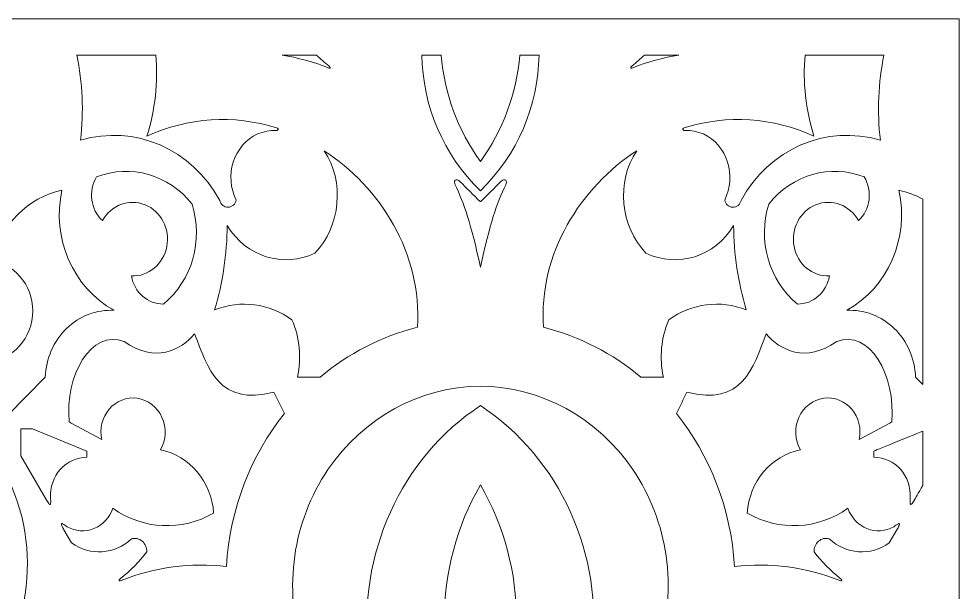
# Model space of a CAD drawing. Header units: centimetres. Extents: x -28.8 to 28.7, y -22.5 to 22.5.
# Drawn here: x 10.65 to 28.75, y 11.45 to 22.5 of the extents above; entities that cross this region are included whole.
import ezdxf

# ---------------------------------------------------------------- set-up
doc = ezdxf.new("R2010")
doc.units = ezdxf.units.CM
doc.header["$MEASUREMENT"] = 0
doc.layers.add('Livello 1', color=7, linetype='Continuous')

msp = doc.modelspace()

# ---------------------------------------------------------------- linework, layer by layer
at = {"layer": 'Livello 1', "color": 2, "lineweight": 9}
msp.add_lwpolyline([(-28.75001, -22.5), (28.74999, -22.5), (28.74999, 22.5), (-28.75001, 22.5), (-28.75001, -22.5)], close=True, dxfattribs=at)
at = {"layer": 'Livello 1', "color": 242, "lineweight": 9}
for points, knots in [([(13.28343, 21.79999), (13.28343, 21.79999), (11.76377, 21.8), (11.76377, 21.8), (11.76377, 21.8), (11.87245, 21.27059), (11.899, 20.71746), (11.83408, 20.16121), (11.83408, 20.16121), (12.87441, 20.47168), (13.98109, 19.99224), (14.51523, 18.99966), (14.51523, 18.99966), (14.53335, 18.92178), (14.60039, 18.86773), (14.67633, 18.8698), (14.67633, 18.8698), (14.75228, 18.87188), (14.81657, 18.92953), (14.83084, 19.00832), (14.83084, 19.00832), (14.7176, 19.23346), (14.69725, 19.49795), (14.7746, 19.73949), (14.7746, 19.73949), (14.85194, 19.98099), (15.02017, 20.17813), (15.23962, 20.28447), (15.23962, 20.28447), (15.3561, 20.32676), (15.47834, 20.34863), (15.60152, 20.34923), (15.60152, 20.34923), (15.61237, 20.3495), (15.62411, 20.35053), (15.63301, 20.35802), (15.63301, 20.35802), (15.63591, 20.36045), (15.63849, 20.36358), (15.63919, 20.36711), (15.63919, 20.36711), (15.6399, 20.37059), (15.63877, 20.37449), (15.63704, 20.37789), (15.63704, 20.37789), (15.63163, 20.38865), (15.62049, 20.3945), (15.60991, 20.3978), (15.60991, 20.3978), (14.7856, 20.65929), (13.90007, 20.60257), (13.11176, 20.23773), (13.11176, 20.23773), (13.27253, 20.74749), (13.32817, 21.27929), (13.28343, 21.79999)], [0, 0, 0, 0, 0.06666667, 0.06666667, 0.06666667, 0.06666667, 0.13333333, 0.13333333, 0.13333333, 0.13333333, 0.2, 0.2, 0.2, 0.2, 0.26666667, 0.26666667, 0.26666667, 0.26666667, 0.33333333, 0.33333333, 0.33333333, 0.33333333, 0.4, 0.4, 0.4, 0.4, 0.46666667, 0.46666667, 0.46666667, 0.46666667, 0.53333333, 0.53333333, 0.53333333, 0.53333333, 0.6, 0.6, 0.6, 0.6, 0.66666667, 0.66666667, 0.66666667, 0.66666667, 0.73333333, 0.73333333, 0.73333333, 0.73333333, 0.8, 0.8, 0.8, 0.8, 0.86666667, 0.86666667, 0.86666667, 0.86666667, 1, 1, 1, 1]), ([(15.71565, 21.79999), (15.71565, 21.79999), (16.37706, 21.79998), (16.37706, 21.79998), (16.37706, 21.79998), (16.45155, 21.72689), (16.52976, 21.65799), (16.61135, 21.59361), (16.61135, 21.59361), (16.62097, 21.5859), (16.62955, 21.57958), (16.63669, 21.56628), (16.63669, 21.56628), (16.639, 21.56193), (16.64123, 21.55681), (16.63907, 21.55399), (16.63907, 21.55399), (16.63806, 21.55268), (16.63604, 21.55186), (16.63407, 21.55125), (16.63407, 21.55125), (16.62176, 21.54746), (16.61024, 21.55172), (16.59926, 21.55602), (16.59926, 21.55602), (16.31263, 21.67013), (16.01642, 21.75168), (15.71565, 21.79999)], [0, 0, 0, 0, 0.125, 0.125, 0.125, 0.125, 0.25, 0.25, 0.25, 0.25, 0.375, 0.375, 0.375, 0.375, 0.5, 0.5, 0.5, 0.5, 0.625, 0.625, 0.625, 0.625, 0.75, 0.75, 0.75, 0.75, 1, 1, 1, 1]), ([(20.66146, 21.79998), (20.66146, 21.79998), (20.28986, 21.79998), (20.28986, 21.79998), (20.28986, 21.79998), (20.22643, 21.05766), (19.96506, 20.34692), (19.53299, 19.75188), (19.53299, 19.75188), (19.10093, 20.34692), (18.83953, 21.05765), (18.77612, 21.79998), (18.77612, 21.79998), (18.77612, 21.79998), (18.4045, 21.79998), (18.4045, 21.79998), (18.4045, 21.79998), (18.42346, 20.82841), (18.81218, 19.87632), (19.53299, 19.18837), (19.53299, 19.18837), (20.25378, 19.87632), (20.64251, 20.82841), (20.66146, 21.79998)], [0, 0, 0, 0, 0.14285714, 0.14285714, 0.14285714, 0.14285714, 0.28571429, 0.28571429, 0.28571429, 0.28571429, 0.42857143, 0.42857143, 0.42857143, 0.42857143, 0.57142857, 0.57142857, 0.57142857, 0.57142857, 0.71428571, 0.71428571, 0.71428571, 0.71428571, 1, 1, 1, 1]), ([(23.35026, 21.79999), (23.35026, 21.79999), (22.68886, 21.79998), (22.68886, 21.79998), (22.68886, 21.79998), (22.61441, 21.72689), (22.53619, 21.65799), (22.45463, 21.59361), (22.45463, 21.59361), (22.44499, 21.58592), (22.43639, 21.57958), (22.42928, 21.56629), (22.42928, 21.56629), (22.42693, 21.56194), (22.42473, 21.55682), (22.42689, 21.554), (22.42689, 21.554), (22.42792, 21.55268), (22.42992, 21.55186), (22.43191, 21.55127), (22.43191, 21.55127), (22.44421, 21.54747), (22.45576, 21.55173), (22.4667, 21.55604), (22.4667, 21.55604), (22.75333, 21.67013), (23.0495, 21.75169), (23.35026, 21.79999)], [0, 0, 0, 0, 0.125, 0.125, 0.125, 0.125, 0.25, 0.25, 0.25, 0.25, 0.375, 0.375, 0.375, 0.375, 0.5, 0.5, 0.5, 0.5, 0.625, 0.625, 0.625, 0.625, 0.75, 0.75, 0.75, 0.75, 1, 1, 1, 1]), ([(27.30218, 21.8), (27.30218, 21.8), (25.78249, 21.8), (25.78249, 21.8), (25.78249, 21.8), (25.73777, 21.27929), (25.79343, 20.74749), (25.95418, 20.23773), (25.95418, 20.23773), (25.16587, 20.60257), (24.28034, 20.65929), (23.45602, 20.3978), (23.45602, 20.3978), (23.44547, 20.3945), (23.43432, 20.38865), (23.42892, 20.37789), (23.42892, 20.37789), (23.42721, 20.37449), (23.42604, 20.37059), (23.42676, 20.36711), (23.42676, 20.36711), (23.42746, 20.36358), (23.43004, 20.36045), (23.43293, 20.35802), (23.43293, 20.35802), (23.44184, 20.35053), (23.45358, 20.3495), (23.46443, 20.34923), (23.46443, 20.34923), (23.5876, 20.34863), (23.70986, 20.32676), (23.82633, 20.28447), (23.82633, 20.28447), (24.04577, 20.17813), (24.21401, 19.98099), (24.29135, 19.73949), (24.29135, 19.73949), (24.3687, 19.49795), (24.34837, 19.23346), (24.23509, 19.00832), (24.23509, 19.00832), (24.24937, 18.92953), (24.31368, 18.87188), (24.38963, 18.8698), (24.38963, 18.8698), (24.46557, 18.86773), (24.5326, 18.92178), (24.55071, 18.99966), (24.55071, 18.99966), (25.08482, 19.99224), (26.19152, 20.47168), (27.23186, 20.16121), (27.23186, 20.16121), (27.16698, 20.71747), (27.19351, 21.27059), (27.30218, 21.8)], [0, 0, 0, 0, 0.06666667, 0.06666667, 0.06666667, 0.06666667, 0.13333333, 0.13333333, 0.13333333, 0.13333333, 0.2, 0.2, 0.2, 0.2, 0.26666667, 0.26666667, 0.26666667, 0.26666667, 0.33333333, 0.33333333, 0.33333333, 0.33333333, 0.4, 0.4, 0.4, 0.4, 0.46666667, 0.46666667, 0.46666667, 0.46666667, 0.53333333, 0.53333333, 0.53333333, 0.53333333, 0.6, 0.6, 0.6, 0.6, 0.66666667, 0.66666667, 0.66666667, 0.66666667, 0.73333333, 0.73333333, 0.73333333, 0.73333333, 0.8, 0.8, 0.8, 0.8, 0.86666667, 0.86666667, 0.86666667, 0.86666667, 1, 1, 1, 1]), ([(14.41596, 16.89183), (14.57299, 17.41748), (14.65474, 17.96496), (14.65844, 18.51614), (14.65844, 18.51614), (15.01621, 17.91822), (15.73717, 17.69121), (16.34661, 17.98455), (16.34661, 17.98455), (16.83596, 18.49794), (16.92923, 19.36709), (16.52213, 19.95516), (16.52213, 19.95516), (17.59183, 19.27497), (18.424, 17.96159), (18.31827, 16.55584), (18.31827, 16.55584), (17.62512, 16.38311), (16.9881, 16.05072), (16.44564, 15.59599), (16.44564, 15.59599), (16.44564, 15.59599), (16.01128, 15.59679), (16.01128, 15.59679), (16.01128, 15.59679), (16.09226, 15.96674), (16.05488, 16.35457), (15.90496, 16.6997), (15.90496, 16.6997), (15.46831, 17.01724), (14.91215, 17.08897), (14.41596, 16.89183)], [0, 0, 0, 0, 0.11111111, 0.11111111, 0.11111111, 0.11111111, 0.22222222, 0.22222222, 0.22222222, 0.22222222, 0.33333333, 0.33333333, 0.33333333, 0.33333333, 0.44444444, 0.44444444, 0.44444444, 0.44444444, 0.55555556, 0.55555556, 0.55555556, 0.55555556, 0.66666667, 0.66666667, 0.66666667, 0.66666667, 0.77777778, 0.77777778, 0.77777778, 0.77777778, 1, 1, 1, 1]), ([(24.65002, 16.89183), (24.49298, 17.41748), (24.41123, 17.96496), (24.40751, 18.51614), (24.40751, 18.51614), (24.04974, 17.91822), (23.3288, 17.69121), (22.71934, 17.98455), (22.71934, 17.98455), (22.23001, 18.49794), (22.13675, 19.36709), (22.54383, 19.95516), (22.54383, 19.95516), (21.47413, 19.27497), (20.64198, 17.96159), (20.74769, 16.55584), (20.74769, 16.55584), (21.44082, 16.38311), (22.07786, 16.05072), (22.6203, 15.59599), (22.6203, 15.59599), (22.6203, 15.59599), (23.05469, 15.59679), (23.05469, 15.59679), (23.05469, 15.59679), (22.97373, 15.96674), (23.0111, 16.35457), (23.16102, 16.6997), (23.16102, 16.6997), (23.59766, 17.01724), (24.15381, 17.08897), (24.65002, 16.89183)], [0, 0, 0, 0, 0.11111111, 0.11111111, 0.11111111, 0.11111111, 0.22222222, 0.22222222, 0.22222222, 0.22222222, 0.33333333, 0.33333333, 0.33333333, 0.33333333, 0.44444444, 0.44444444, 0.44444444, 0.44444444, 0.55555556, 0.55555556, 0.55555556, 0.55555556, 0.66666667, 0.66666667, 0.66666667, 0.66666667, 0.77777778, 0.77777778, 0.77777778, 0.77777778, 1, 1, 1, 1]), ([(13.43019, 17.0043), (13.98138, 17.45806), (14.20214, 18.22926), (13.98132, 18.92947), (13.98132, 18.92947), (13.53554, 19.49788), (12.79902, 19.70814), (12.14276, 19.45439), (12.14276, 19.45439), (11.97896, 19.18204), (12.02692, 18.8244), (12.25586, 18.61078), (12.25586, 18.61078), (12.42126, 18.91094), (12.768, 19.04065), (13.07543, 18.91738), (13.07543, 18.91738), (13.38286, 18.79409), (13.56069, 18.45402), (13.49574, 18.11359), (13.49574, 18.11359), (13.43077, 17.7732), (13.1421, 17.53239), (12.81345, 17.54446), (12.81345, 17.54446), (12.86699, 17.2298), (13.12746, 17.00168), (13.43019, 17.0043)], [0, 0, 0, 0, 0.125, 0.125, 0.125, 0.125, 0.25, 0.25, 0.25, 0.25, 0.375, 0.375, 0.375, 0.375, 0.5, 0.5, 0.5, 0.5, 0.625, 0.625, 0.625, 0.625, 0.75, 0.75, 0.75, 0.75, 1, 1, 1, 1]), ([(25.63576, 17.0043), (25.08458, 17.45806), (24.86382, 18.22926), (25.08464, 18.92947), (25.08464, 18.92947), (25.53043, 19.49788), (26.26693, 19.70814), (26.9232, 19.45439), (26.9232, 19.45439), (27.08699, 19.18204), (27.03904, 18.8244), (26.8101, 18.61078), (26.8101, 18.61078), (26.64473, 18.91094), (26.29793, 19.04065), (25.99052, 18.91738), (25.99052, 18.91738), (25.68308, 18.79409), (25.50527, 18.45402), (25.57023, 18.11359), (25.57023, 18.11359), (25.6352, 17.7732), (25.92387, 17.53239), (26.25251, 17.54446), (26.25251, 17.54446), (26.19898, 17.2298), (25.9385, 17.00168), (25.63576, 17.0043)], [0, 0, 0, 0, 0.125, 0.125, 0.125, 0.125, 0.25, 0.25, 0.25, 0.25, 0.375, 0.375, 0.375, 0.375, 0.5, 0.5, 0.5, 0.5, 0.625, 0.625, 0.625, 0.625, 0.75, 0.75, 0.75, 0.75, 1, 1, 1, 1]), ([(19.53299, 17.71136), (19.7156, 18.5582), (19.84564, 18.94211), (20.02104, 19.30375), (20.02104, 19.30375), (20.03423, 19.32946), (20.03769, 19.37098), (20.01987, 19.38814), (20.01987, 19.38814), (19.99956, 19.40769), (19.94958, 19.39135), (19.92723, 19.36786), (19.92723, 19.36786), (19.79829, 19.23497), (19.67004, 19.10654), (19.53754, 18.97761), (19.53754, 18.97761), (19.53754, 18.97761), (19.52847, 18.97761), (19.52847, 18.97761), (19.52847, 18.97761), (19.39593, 19.10654), (19.2677, 19.23497), (19.13875, 19.36786), (19.13875, 19.36786), (19.11641, 19.39135), (19.06641, 19.40769), (19.0461, 19.38814), (19.0461, 19.38814), (19.02828, 19.37098), (19.03176, 19.32946), (19.04494, 19.30375), (19.04494, 19.30375), (19.22035, 18.94211), (19.35038, 18.5582), (19.53299, 17.71136)], [0, 0, 0, 0, 0.1, 0.1, 0.1, 0.1, 0.2, 0.2, 0.2, 0.2, 0.3, 0.3, 0.3, 0.3, 0.4, 0.4, 0.4, 0.4, 0.5, 0.5, 0.5, 0.5, 0.6, 0.6, 0.6, 0.6, 0.7, 0.7, 0.7, 0.7, 0.8, 0.8, 0.8, 0.8, 1, 1, 1, 1]), ([(10.14202, 17.83942), (10.62188, 17.75146), (10.95624, 17.28749), (10.90864, 16.77564), (10.90864, 16.77564), (10.86108, 16.26377), (10.44767, 15.87735), (9.96078, 15.88957), (9.96078, 15.88957), (9.96078, 15.88957), (10.43171, 14.86114), (10.43171, 14.86114), (10.43171, 14.86114), (10.43171, 14.86114), (11.15613, 15.59677), (11.15613, 15.59677), (11.15613, 15.59677), (11.1686, 15.95362), (11.31572, 16.29035), (11.56473, 16.53196), (11.56473, 16.53196), (11.81372, 16.77356), (12.14388, 16.89993), (12.48166, 16.88296), (12.48166, 16.88296), (11.68583, 17.32114), (11.27221, 18.27301), (11.47658, 19.19585), (11.47658, 19.19585), (10.81874, 19.0583), (10.29732, 18.52831), (10.14202, 17.83942)], [0, 0, 0, 0, 0.11111111, 0.11111111, 0.11111111, 0.11111111, 0.22222222, 0.22222222, 0.22222222, 0.22222222, 0.33333333, 0.33333333, 0.33333333, 0.33333333, 0.44444444, 0.44444444, 0.44444444, 0.44444444, 0.55555556, 0.55555556, 0.55555556, 0.55555556, 0.66666667, 0.66666667, 0.66666667, 0.66666667, 0.77777778, 0.77777778, 0.77777778, 0.77777778, 1, 1, 1, 1]), ([(28.05, 15.45442), (28.05, 15.45442), (27.90983, 15.59677), (27.90983, 15.59677), (27.90983, 15.59677), (27.89737, 15.95362), (27.75025, 16.29035), (27.50127, 16.53196), (27.50127, 16.53196), (27.25226, 16.77356), (26.92211, 16.89993), (26.58435, 16.88296), (26.58435, 16.88296), (27.38013, 17.32114), (27.79374, 18.27301), (27.58937, 19.19585), (27.58937, 19.19585), (27.75246, 19.16175), (27.90718, 19.10352), (28.05001, 19.02474), (28.05001, 19.02474), (28.05001, 19.02474), (28.05, 15.45442), (28.05, 15.45442)], [0, 0, 0, 0, 0.14285714, 0.14285714, 0.14285714, 0.14285714, 0.28571429, 0.28571429, 0.28571429, 0.28571429, 0.42857143, 0.42857143, 0.42857143, 0.42857143, 0.57142857, 0.57142857, 0.57142857, 0.57142857, 0.71428571, 0.71428571, 0.71428571, 0.71428571, 1, 1, 1, 1]), ([(14.6426, 11.94681), (14.70834, 13.07147), (15.11834, 14.09), (15.75925, 14.89239), (15.75925, 14.89239), (15.69218, 15.02952), (15.62511, 15.16664), (15.55804, 15.30378), (15.55804, 15.30378), (14.49142, 15.03612), (14.28676, 15.76346), (14.03136, 16.43227), (14.03136, 16.43227), (13.76611, 16.1112), (13.27184, 15.86103), (12.67337, 16.28271), (12.67337, 16.28271), (12.04355, 16.5302), (11.52661, 15.62374), (11.61563, 14.73265), (11.61563, 14.73265), (11.62651, 14.72269), (11.64029, 14.71636), (11.6541, 14.71002), (11.6541, 14.71002), (11.6541, 14.71002), (12.24328, 14.39241), (12.24328, 14.39241), (12.24328, 14.39241), (12.19654, 14.60059), (12.24955, 14.81973), (12.38511, 14.97874), (12.38511, 14.97874), (12.52067, 15.13774), (12.72148, 15.21634), (12.92245, 15.18907), (12.92245, 15.18907), (13.13109, 15.16002), (13.31168, 15.0216), (13.40249, 14.82113), (13.40249, 14.82113), (13.49331, 14.62065), (13.48204, 14.38531), (13.3725, 14.19554), (13.3725, 14.19554), (13.93689, 14.08298), (14.35791, 13.58187), (14.39654, 12.97672), (14.39654, 12.97672), (13.78463, 12.62248), (13.03677, 12.65796), (12.45741, 13.06871), (12.45741, 13.06871), (12.39585, 12.88814), (12.26266, 12.74498), (12.09272, 12.67688), (12.09272, 12.67688), (11.92284, 12.60876), (11.73319, 12.62248), (11.57371, 12.71443), (11.57371, 12.71443), (11.54728, 12.73405), (11.52088, 12.75368), (11.48754, 12.77095), (11.48754, 12.77095), (11.48279, 12.7734), (11.47791, 12.77581), (11.47351, 12.77443), (11.47351, 12.77443), (11.46995, 12.77331), (11.46667, 12.76971), (11.46507, 12.76593), (11.46507, 12.76593), (11.4614, 12.75723), (11.46652, 12.74755), (11.47126, 12.73834), (11.47126, 12.73834), (11.48751, 12.70685), (11.49923, 12.68073), (11.51529, 12.65323), (11.51529, 12.65323), (11.51529, 12.65323), (11.66216, 12.4018), (11.66216, 12.4018), (11.66216, 12.4018), (12.01855, 12.14411), (12.49566, 12.17738), (12.81692, 12.48229), (12.81692, 12.48229), (12.88933, 12.50154), (12.96611, 12.48341), (13.02388, 12.43342), (13.02388, 12.43342), (13.08167, 12.38345), (13.11358, 12.30752), (13.10997, 12.22875), (13.10997, 12.22875), (12.96211, 12.03675), (12.79239, 11.86473), (12.60468, 11.7166), (12.60468, 11.7166), (12.59505, 11.7089), (12.58646, 11.70257), (12.57934, 11.68927), (12.57934, 11.68927), (12.57699, 11.68491), (12.57481, 11.6798), (12.57695, 11.67699), (12.57695, 11.67699), (12.57796, 11.67566), (12.57997, 11.67485), (12.58195, 11.67424), (12.58195, 11.67424), (12.59426, 11.67045), (12.6058, 11.67472), (12.61676, 11.67901), (12.61676, 11.67901), (13.26251, 11.93608), (13.95678, 12.02786), (14.6426, 11.94681)], [0, 0, 0, 0, 0.03225806, 0.03225806, 0.03225806, 0.03225806, 0.06451613, 0.06451613, 0.06451613, 0.06451613, 0.09677419, 0.09677419, 0.09677419, 0.09677419, 0.12903226, 0.12903226, 0.12903226, 0.12903226, 0.16129032, 0.16129032, 0.16129032, 0.16129032, 0.19354839, 0.19354839, 0.19354839, 0.19354839, 0.22580645, 0.22580645, 0.22580645, 0.22580645, 0.25806452, 0.25806452, 0.25806452, 0.25806452, 0.29032258, 0.29032258, 0.29032258, 0.29032258, 0.32258065, 0.32258065, 0.32258065, 0.32258065, 0.35483871, 0.35483871, 0.35483871, 0.35483871, 0.38709677, 0.38709677, 0.38709677, 0.38709677, 0.41935484, 0.41935484, 0.41935484, 0.41935484, 0.4516129, 0.4516129, 0.4516129, 0.4516129, 0.48387097, 0.48387097, 0.48387097, 0.48387097, 0.51612903, 0.51612903, 0.51612903, 0.51612903, 0.5483871, 0.5483871, 0.5483871, 0.5483871, 0.58064516, 0.58064516, 0.58064516, 0.58064516, 0.61290323, 0.61290323, 0.61290323, 0.61290323, 0.64516129, 0.64516129, 0.64516129, 0.64516129, 0.67741935, 0.67741935, 0.67741935, 0.67741935, 0.70967742, 0.70967742, 0.70967742, 0.70967742, 0.74193548, 0.74193548, 0.74193548, 0.74193548, 0.77419355, 0.77419355, 0.77419355, 0.77419355, 0.80645161, 0.80645161, 0.80645161, 0.80645161, 0.83870968, 0.83870968, 0.83870968, 0.83870968, 0.87096774, 0.87096774, 0.87096774, 0.87096774, 0.90322581, 0.90322581, 0.90322581, 0.90322581, 0.93548387, 0.93548387, 0.93548387, 0.93548387, 1, 1, 1, 1]), ([(24.42336, 11.9468), (24.35764, 13.07146), (23.94763, 14.09), (23.30672, 14.89238), (23.30672, 14.89238), (23.37378, 15.0295), (23.44086, 15.16664), (23.50793, 15.30377), (23.50793, 15.30377), (24.57454, 15.03611), (24.77922, 15.76345), (25.03458, 16.43227), (25.03458, 16.43227), (25.29987, 16.11119), (25.79414, 15.86102), (26.39259, 16.2827), (26.39259, 16.2827), (27.02241, 16.5302), (27.53937, 15.62373), (27.45032, 14.73264), (27.45032, 14.73264), (27.43947, 14.72269), (27.42565, 14.71635), (27.41187, 14.71002), (27.41187, 14.71002), (27.41187, 14.71002), (26.82265, 14.3924), (26.82265, 14.3924), (26.82265, 14.3924), (26.86942, 14.60058), (26.81642, 14.81972), (26.68085, 14.97873), (26.68085, 14.97873), (26.54528, 15.13773), (26.34447, 15.21633), (26.14351, 15.18906), (26.14351, 15.18906), (25.93488, 15.16002), (25.75429, 15.02159), (25.66348, 14.82112), (25.66348, 14.82112), (25.57268, 14.62065), (25.58393, 14.3853), (25.69346, 14.19554), (25.69346, 14.19554), (25.12909, 14.08297), (24.70807, 13.58186), (24.66944, 12.97671), (24.66944, 12.97671), (25.28132, 12.62247), (26.0292, 12.65794), (26.60856, 13.0687), (26.60856, 13.0687), (26.6701, 12.88813), (26.80332, 12.74498), (26.97322, 12.67687), (26.97322, 12.67687), (27.14314, 12.60874), (27.33275, 12.62247), (27.49227, 12.71442), (27.49227, 12.71442), (27.51868, 12.73404), (27.54507, 12.75367), (27.57843, 12.77095), (27.57843, 12.77095), (27.58316, 12.77339), (27.58805, 12.7758), (27.59246, 12.77442), (27.59246, 12.77442), (27.59601, 12.7733), (27.59929, 12.7697), (27.6009, 12.76592), (27.6009, 12.76592), (27.60456, 12.75721), (27.59944, 12.74755), (27.59471, 12.73834), (27.59471, 12.73834), (27.57847, 12.70685), (27.56672, 12.68072), (27.55066, 12.65323), (27.55066, 12.65323), (27.55066, 12.65323), (27.40383, 12.40179), (27.40383, 12.40179), (27.40383, 12.40179), (27.04743, 12.14411), (26.57031, 12.17737), (26.24905, 12.48228), (26.24905, 12.48228), (26.17663, 12.50152), (26.09985, 12.4834), (26.04209, 12.43341), (26.04209, 12.43341), (25.98428, 12.38344), (25.95239, 12.30751), (25.956, 12.22874), (25.956, 12.22874), (26.10385, 12.03674), (26.27357, 11.86472), (26.4613, 11.71659), (26.4613, 11.71659), (26.47091, 11.7089), (26.4795, 11.70257), (26.48661, 11.68926), (26.48661, 11.68926), (26.48898, 11.6849), (26.49116, 11.67978), (26.489, 11.67699), (26.489, 11.67699), (26.48799, 11.67565), (26.48599, 11.67485), (26.48402, 11.67423), (26.48402, 11.67423), (26.47171, 11.67044), (26.46018, 11.67471), (26.44919, 11.679), (26.44919, 11.679), (25.80345, 11.93607), (25.10917, 12.02786), (24.42336, 11.9468)], [0, 0, 0, 0, 0.03225806, 0.03225806, 0.03225806, 0.03225806, 0.06451613, 0.06451613, 0.06451613, 0.06451613, 0.09677419, 0.09677419, 0.09677419, 0.09677419, 0.12903226, 0.12903226, 0.12903226, 0.12903226, 0.16129032, 0.16129032, 0.16129032, 0.16129032, 0.19354839, 0.19354839, 0.19354839, 0.19354839, 0.22580645, 0.22580645, 0.22580645, 0.22580645, 0.25806452, 0.25806452, 0.25806452, 0.25806452, 0.29032258, 0.29032258, 0.29032258, 0.29032258, 0.32258065, 0.32258065, 0.32258065, 0.32258065, 0.35483871, 0.35483871, 0.35483871, 0.35483871, 0.38709677, 0.38709677, 0.38709677, 0.38709677, 0.41935484, 0.41935484, 0.41935484, 0.41935484, 0.4516129, 0.4516129, 0.4516129, 0.4516129, 0.48387097, 0.48387097, 0.48387097, 0.48387097, 0.51612903, 0.51612903, 0.51612903, 0.51612903, 0.5483871, 0.5483871, 0.5483871, 0.5483871, 0.58064516, 0.58064516, 0.58064516, 0.58064516, 0.61290323, 0.61290323, 0.61290323, 0.61290323, 0.64516129, 0.64516129, 0.64516129, 0.64516129, 0.67741935, 0.67741935, 0.67741935, 0.67741935, 0.70967742, 0.70967742, 0.70967742, 0.70967742, 0.74193548, 0.74193548, 0.74193548, 0.74193548, 0.77419355, 0.77419355, 0.77419355, 0.77419355, 0.80645161, 0.80645161, 0.80645161, 0.80645161, 0.83870968, 0.83870968, 0.83870968, 0.83870968, 0.87096774, 0.87096774, 0.87096774, 0.87096774, 0.90322581, 0.90322581, 0.90322581, 0.90322581, 0.93548387, 0.93548387, 0.93548387, 0.93548387, 1, 1, 1, 1]), ([(14.70078, 9.12268), (15.23491, 10.11526), (16.34159, 10.5947), (17.38193, 10.28422), (17.38193, 10.28422), (17.16091, 12.17822), (17.99998, 14.03571), (19.533, 15.04616), (19.533, 15.04616), (21.066, 14.03571), (21.90507, 12.17822), (21.68404, 10.28422), (21.68404, 10.28422), (22.72438, 10.5947), (23.83107, 10.11526), (24.36517, 9.12268), (24.36517, 9.12268), (24.3833, 9.04479), (24.45035, 8.99074), (24.52627, 8.99283), (24.52627, 8.99283), (24.60223, 8.99489), (24.66653, 9.05254), (24.68081, 9.13131), (24.68081, 9.13131), (24.56753, 9.35648), (24.54719, 9.62097), (24.62455, 9.86249), (24.62455, 9.86249), (24.7019, 10.104), (24.87015, 10.30115), (25.08957, 10.40747), (25.08957, 10.40747), (25.20604, 10.44978), (25.32829, 10.47164), (25.45147, 10.47223), (25.45147, 10.47223), (25.46232, 10.47252), (25.47407, 10.47355), (25.48296, 10.48103), (25.48296, 10.48103), (25.48586, 10.48346), (25.48846, 10.48658), (25.48914, 10.49012), (25.48914, 10.49012), (25.48987, 10.4936), (25.48871, 10.4975), (25.487, 10.50091), (25.487, 10.50091), (25.48158, 10.51168), (25.47043, 10.51752), (25.45988, 10.52082), (25.45988, 10.52082), (24.63556, 10.78231), (23.75003, 10.72559), (22.96171, 10.36075), (22.96171, 10.36075), (23.33006, 11.52867), (23.14662, 12.81222), (22.46826, 13.81331), (22.46826, 13.81331), (21.78992, 14.81441), (20.69867, 15.41202), (19.53298, 15.42079), (19.53298, 15.42079), (18.36731, 15.41202), (17.27605, 14.81441), (16.5977, 13.81331), (16.5977, 13.81331), (15.91935, 12.81222), (15.73592, 11.52867), (16.10424, 10.36075), (16.10424, 10.36075), (15.31592, 10.72559), (14.4304, 10.78231), (13.6061, 10.52082), (13.6061, 10.52082), (13.59554, 10.51752), (13.58438, 10.51168), (13.57898, 10.50091), (13.57898, 10.50091), (13.57726, 10.4975), (13.57611, 10.4936), (13.57682, 10.49012), (13.57682, 10.49012), (13.57751, 10.48658), (13.5801, 10.48346), (13.58301, 10.48103), (13.58301, 10.48103), (13.5919, 10.47355), (13.60364, 10.47252), (13.61449, 10.47223), (13.61449, 10.47223), (13.73766, 10.47164), (13.85993, 10.44978), (13.97639, 10.40747), (13.97639, 10.40747), (14.19583, 10.30115), (14.36407, 10.104), (14.44141, 9.86249), (14.44141, 9.86249), (14.51877, 9.62097), (14.49844, 9.35648), (14.38517, 9.13131), (14.38517, 9.13131), (14.39945, 9.05254), (14.46376, 8.99489), (14.53968, 8.99283), (14.53968, 8.99283), (14.61562, 8.99074), (14.68268, 9.04479), (14.70078, 9.12268)], [0, 0, 0, 0, 0.03448276, 0.03448276, 0.03448276, 0.03448276, 0.06896552, 0.06896552, 0.06896552, 0.06896552, 0.10344828, 0.10344828, 0.10344828, 0.10344828, 0.13793103, 0.13793103, 0.13793103, 0.13793103, 0.17241379, 0.17241379, 0.17241379, 0.17241379, 0.20689655, 0.20689655, 0.20689655, 0.20689655, 0.24137931, 0.24137931, 0.24137931, 0.24137931, 0.27586207, 0.27586207, 0.27586207, 0.27586207, 0.31034483, 0.31034483, 0.31034483, 0.31034483, 0.34482759, 0.34482759, 0.34482759, 0.34482759, 0.37931034, 0.37931034, 0.37931034, 0.37931034, 0.4137931, 0.4137931, 0.4137931, 0.4137931, 0.44827586, 0.44827586, 0.44827586, 0.44827586, 0.48275862, 0.48275862, 0.48275862, 0.48275862, 0.51724138, 0.51724138, 0.51724138, 0.51724138, 0.55172414, 0.55172414, 0.55172414, 0.55172414, 0.5862069, 0.5862069, 0.5862069, 0.5862069, 0.62068966, 0.62068966, 0.62068966, 0.62068966, 0.65517241, 0.65517241, 0.65517241, 0.65517241, 0.68965517, 0.68965517, 0.68965517, 0.68965517, 0.72413793, 0.72413793, 0.72413793, 0.72413793, 0.75862069, 0.75862069, 0.75862069, 0.75862069, 0.79310345, 0.79310345, 0.79310345, 0.79310345, 0.82758621, 0.82758621, 0.82758621, 0.82758621, 0.86206897, 0.86206897, 0.86206897, 0.86206897, 0.89655172, 0.89655172, 0.89655172, 0.89655172, 0.93103448, 0.93103448, 0.93103448, 0.93103448, 1, 1, 1, 1]), ([(11.9573, 14.17253), (11.9573, 14.17253), (10.91048, 14.59797), (10.91048, 14.59797), (10.91048, 14.59797), (10.91048, 14.59797), (10.68171, 14.59797), (10.68171, 14.59797), (10.68171, 14.59797), (10.68171, 14.59797), (10.68171, 14.08056), (10.68171, 14.08056), (10.68171, 14.08056), (10.68171, 14.08056), (11.17194, 13.24118), (11.17194, 13.24118), (11.17194, 13.24118), (11.18801, 13.21366), (11.20484, 13.19088), (11.2242, 13.16143), (11.2242, 13.16143), (11.22986, 13.15282), (11.23573, 13.14363), (11.24478, 13.1432), (11.24478, 13.1432), (11.24867, 13.14301), (11.25318, 13.14448), (11.25573, 13.14735), (11.25573, 13.14735), (11.25888, 13.15087), (11.25901, 13.15655), (11.25912, 13.16214), (11.25912, 13.16214), (11.25976, 13.20133), (11.25907, 13.23523), (11.25836, 13.26912), (11.25836, 13.26912), (11.24615, 13.47266), (11.3144, 13.67241), (11.44688, 13.82081), (11.44688, 13.82081), (11.57936, 13.9692), (11.7642, 14.05292), (11.9573, 14.05199), (11.9573, 14.05199), (11.9573, 14.05199), (11.9573, 14.17253), (11.9573, 14.17253)], [0, 0, 0, 0, 0.07692308, 0.07692308, 0.07692308, 0.07692308, 0.15384615, 0.15384615, 0.15384615, 0.15384615, 0.23076923, 0.23076923, 0.23076923, 0.23076923, 0.30769231, 0.30769231, 0.30769231, 0.30769231, 0.38461538, 0.38461538, 0.38461538, 0.38461538, 0.46153846, 0.46153846, 0.46153846, 0.46153846, 0.53846154, 0.53846154, 0.53846154, 0.53846154, 0.61538462, 0.61538462, 0.61538462, 0.61538462, 0.69230769, 0.69230769, 0.69230769, 0.69230769, 0.76923077, 0.76923077, 0.76923077, 0.76923077, 0.84615385, 0.84615385, 0.84615385, 0.84615385, 1, 1, 1, 1]), ([(28.05, 13.5082), (27.96344, 13.35999), (27.89405, 13.24118), (27.89405, 13.24118), (27.89405, 13.24118), (27.87799, 13.21366), (27.86114, 13.19088), (27.84178, 13.16143), (27.84178, 13.16143), (27.83613, 13.15282), (27.83025, 13.14363), (27.82122, 13.1432), (27.82122, 13.1432), (27.8173, 13.14301), (27.8128, 13.14448), (27.81023, 13.14735), (27.81023, 13.14735), (27.8071, 13.15088), (27.80696, 13.15655), (27.8069, 13.16214), (27.8069, 13.16214), (27.80626, 13.20134), (27.80693, 13.23524), (27.80763, 13.26912), (27.80763, 13.26912), (27.81984, 13.47266), (27.75157, 13.67241), (27.61911, 13.82081), (27.61911, 13.82081), (27.48661, 13.9692), (27.30179, 14.05292), (27.10869, 14.052), (27.10869, 14.052), (27.10869, 14.052), (27.10869, 14.17253), (27.10869, 14.17253), (27.10869, 14.17253), (27.10869, 14.17253), (27.78431, 14.44709), (28.05001, 14.55508), (28.05001, 14.55508), (28.05001, 14.55508), (28.05, 13.5082), (28.05, 13.5082)], [0, 0, 0, 0, 0.08333333, 0.08333333, 0.08333333, 0.08333333, 0.16666667, 0.16666667, 0.16666667, 0.16666667, 0.25, 0.25, 0.25, 0.25, 0.33333333, 0.33333333, 0.33333333, 0.33333333, 0.41666667, 0.41666667, 0.41666667, 0.41666667, 0.5, 0.5, 0.5, 0.5, 0.58333333, 0.58333333, 0.58333333, 0.58333333, 0.66666667, 0.66666667, 0.66666667, 0.66666667, 0.75, 0.75, 0.75, 0.75, 0.83333333, 0.83333333, 0.83333333, 0.83333333, 1, 1, 1, 1]), ([(10.37032, 13.77345), (11.15741, 12.29934), (10.87196, 10.44607), (9.68306, 9.31136), (9.68306, 9.31136), (8.49415, 10.44607), (8.20871, 12.29934), (8.99578, 13.77345), (8.99578, 13.77345), (8.99578, 13.77345), (9.41914, 13.09204), (9.41914, 13.09204), (9.41914, 13.09204), (9.12553, 12.92258), (8.93404, 12.60674), (8.91111, 12.25422), (8.91111, 12.25422), (8.916, 11.39346), (9.18704, 10.55796), (9.68306, 9.87486), (9.68306, 9.87486), (10.17904, 10.55796), (10.4501, 11.39346), (10.45498, 12.25422), (10.45498, 12.25422), (10.43205, 12.60674), (10.24056, 12.92258), (9.94696, 13.09204), (9.94696, 13.09204), (9.94696, 13.09204), (10.37032, 13.77345), (10.37032, 13.77345)], [0, 0, 0, 0, 0.11111111, 0.11111111, 0.11111111, 0.11111111, 0.22222222, 0.22222222, 0.22222222, 0.22222222, 0.33333333, 0.33333333, 0.33333333, 0.33333333, 0.44444444, 0.44444444, 0.44444444, 0.44444444, 0.55555556, 0.55555556, 0.55555556, 0.55555556, 0.66666667, 0.66666667, 0.66666667, 0.66666667, 0.77777778, 0.77777778, 0.77777778, 0.77777778, 1, 1, 1, 1]), ([(19.533, 8.31023), (20.45991, 9.90885), (20.45991, 11.92127), (19.533, 13.51991), (19.533, 13.51991), (18.60605, 11.92127), (18.60605, 9.90885), (19.533, 8.31023)], [0, 0, 0, 0, 0.33333333, 0.33333333, 0.33333333, 0.33333333, 1, 1, 1, 1])]:
    msp.add_open_spline(points, degree=3, knots=knots, dxfattribs=at)

doc.saveas('drawing.dxf')
